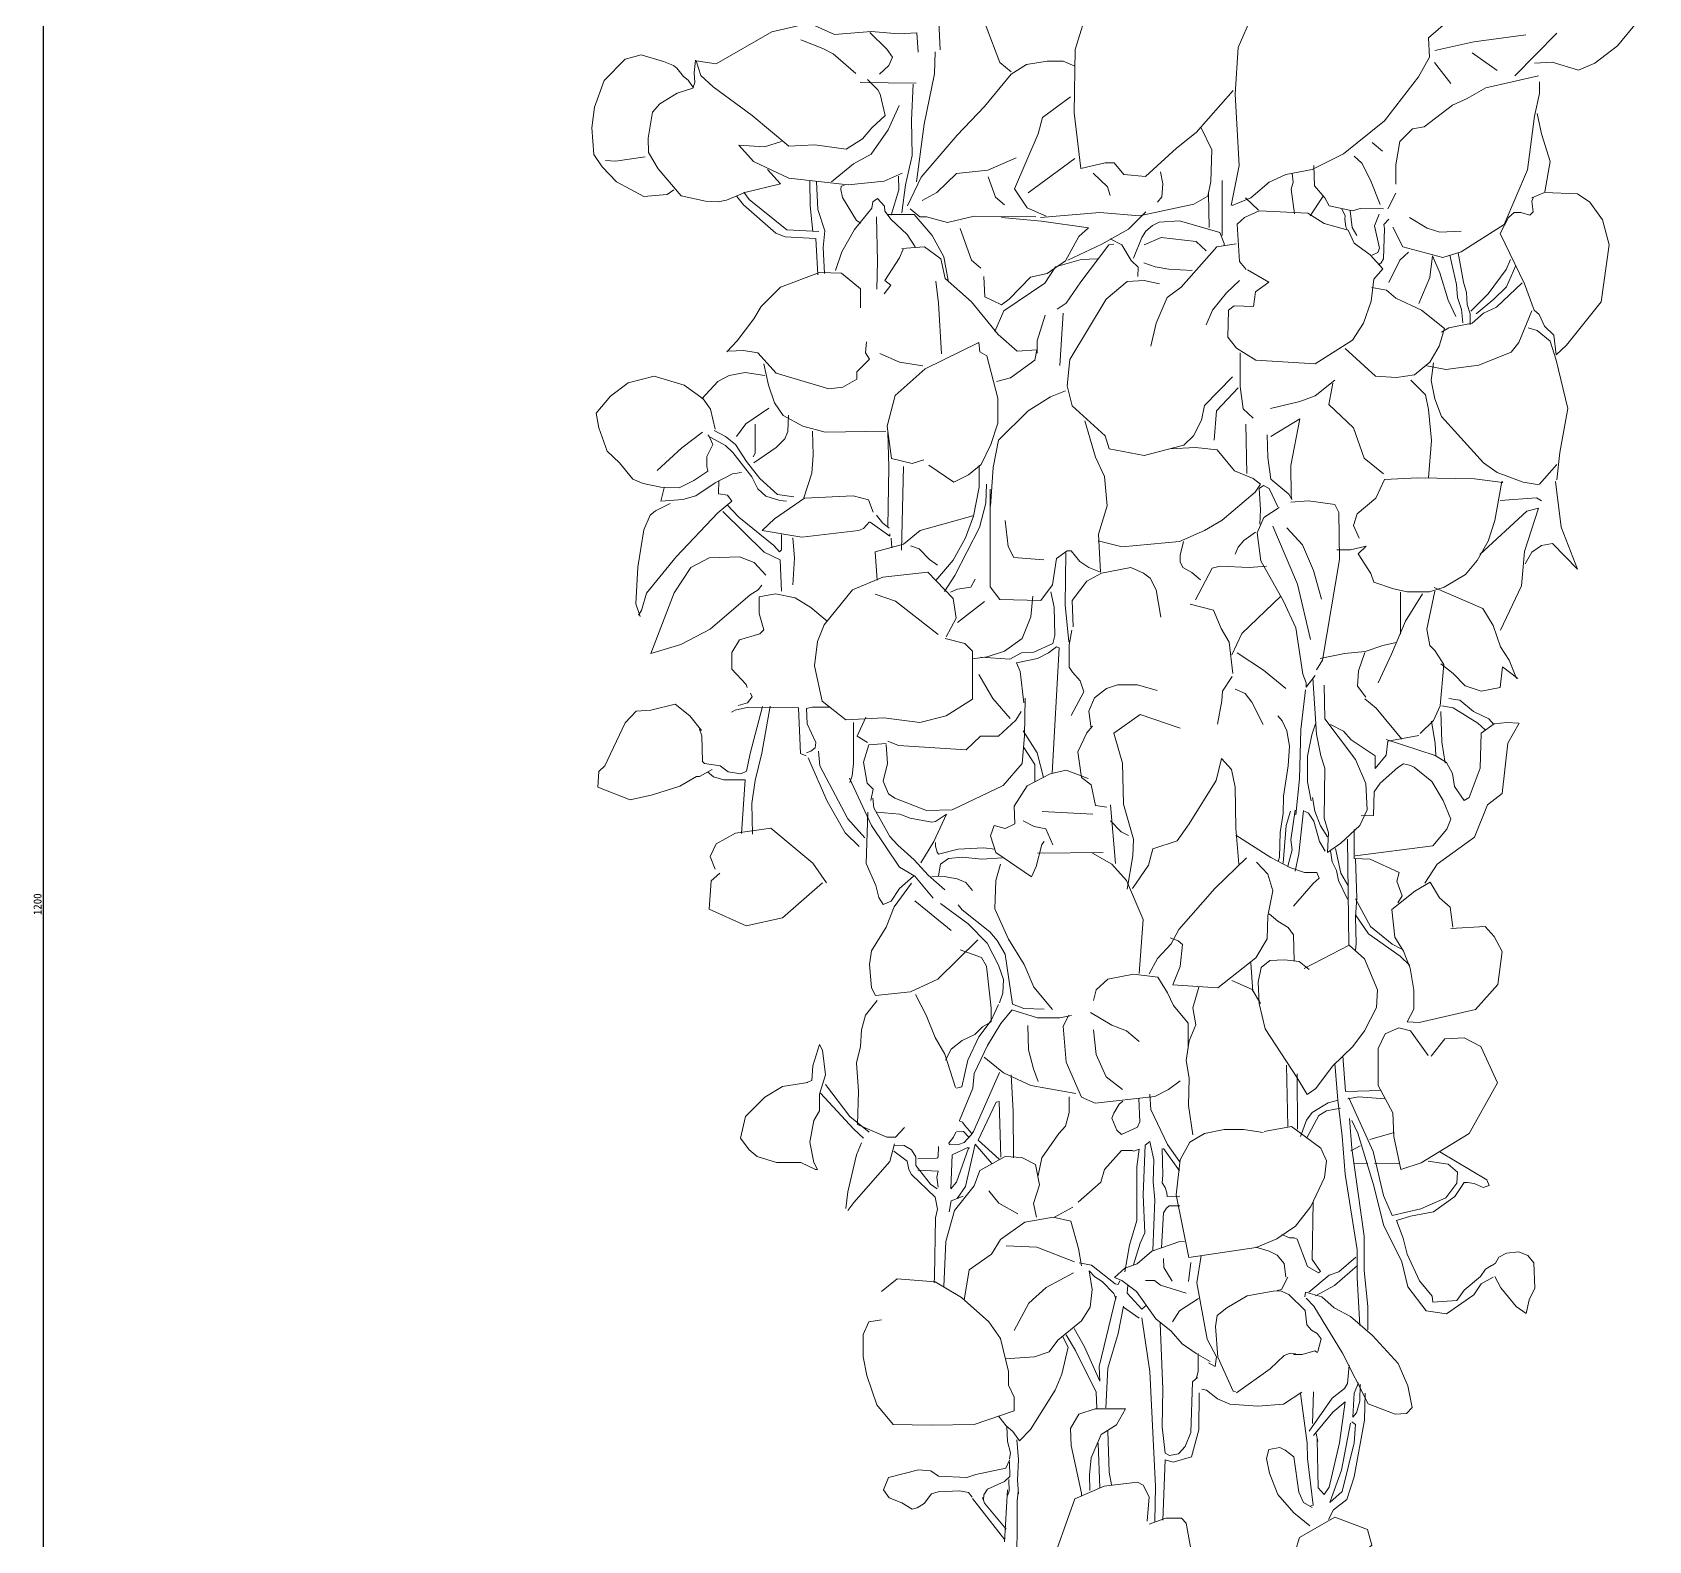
# Model space of a CAD drawing. Header units: millimetres. Extents: x -63086 to 83971, y -129912 to 13382.
# Drawn here: x 49021 to 49526, y -40041 to -39570 of the extents above; entities that cross this region are included whole.
import ezdxf

# ---------------------------------------------------------------- set-up
doc = ezdxf.new("R2010")
doc.units = ezdxf.units.MM
doc.layers.get('0').update_dxf_attribs({"lineweight": 0})
doc.layers.add('観葉植物', color=92, linetype='Continuous', lineweight=9)
doc.styles.get("Standard").update_dxf_attribs({"font": 'MS Mincho.ttf'})
doc.dimstyles.new('ISO-25', dxfattribs={"dimtxt": 2.5, "dimasz": 2.5, "dimexe": 1.25, "dimexo": 0.625, "dimtad": 1, "dimtxsty": 'Standard', "dimcen": 2.5, "dimadec": 0, "dimazin": 0, "dimtfac": 1, "dimtmove": 0, "dimatfit": 3, "dimfxl": 1, "dimarcsym": 0})

# ---------------------------------------------------------------- blocks, each defined once
blk = doc.blocks.new('*D1046')
at = {"layer": 'Defpoints', "color": 0, "ltscale": 10, "transparency": 16777216}
for p in [(49024.49, -39242.64), (49204.4, -39242.64), (49206.96, -40442.64)]:
    blk.add_point(p, dxfattribs=at)
at = {"layer": '観葉植物', "color": 0, "lineweight": -2, "ltscale": 10, "transparency": 16777216}
for p, q in [((49203.78, -39242.64), (49023.24, -39242.64)), ((49024.49, -40440.14), (49024.49, -39245.14)), ((49206.34, -40442.64), (49023.24, -40442.64))]:
    blk.add_line(p, q, dxfattribs=at)
at = {"layer": '観葉植物', "color": 0, "ltscale": 10, "transparency": 16777216}
for points in [[(49024.08, -39245.14), (49024.91, -39245.14), (49024.49, -39242.64)], [(49024.08, -40440.14), (49024.91, -40440.14), (49024.49, -40442.64)]]:
    blk.add_solid(points, dxfattribs=at)
at = {"layer": '観葉植物', "color": 0, "ltscale": 10, "transparency": 16777216, "insert": (49022.62, -39842.64), "char_height": 2.5, "attachment_point": 5, "rotation": 90}
blk.add_mtext('1200', dxfattribs=at)
blk = doc.blocks.new('ポトス3（CAD素材.com）')
at = {"color": 0, "linetype": 'ByBlock', "lineweight": -2}
for points in [[(72.59, 887.81), (75.33, 885.98), (87.53, 885.67), (90.27, 884.15), (95.45, 884.15), (97.89, 884.76), (98.5, 882.01), (98.2, 868.6), (97.59, 861.28), (95.15, 855.49), (88.75, 847.86), (81.73, 842.38), (76.55, 840.24), (68.32, 842.68), (62.83, 842.38)], [(-31.62, 797.92), (-25.82, 800.36), (-20.03, 805.24), (-14.85, 807.67), (-6.61, 809.2), (3.14, 814.08), (15.95, 824.44), (26.62, 838.17), (29.98, 844.26), (29.67, 850.36), (35.77, 855.55), (39.12, 869.57), (33.94, 877.2), (29.67, 879.02), (22.96, 878.41), (17.47, 874.15), (10.46, 872.62), (6.5, 865), (5.28, 867.74), (2.53, 876.89), (-12.71, 875.98)], [(-49, 876.28), (-59.97, 873.54), (-62.41, 871.1), (-70.04, 868.66), (-76.44, 860.42), (-80.71, 846.7), (-81.01, 826.88), (-78.88, 809.5), (-71.26, 811.33), (-68.51, 811.33), (-65.46, 807.67), (-58.75, 807.06), (-49, 815.91), (-42.9, 820.79), (-31.31, 833.9)], [(-127.62, 860.87), (-129.91, 865.25), (-134.29, 867.35), (-146.68, 868.49), (-157.92, 867.73), (-170.69, 863.34), (-177.93, 863.34), (-181.55, 862.2), (-186.32, 858.77), (-188.6, 855.15), (-178.31, 855.15), (-168.59, 855.72), (-164.21, 855.15), (-155.82, 851.34), (-144.39, 852.29), (-135.81, 851.53), (-130.1, 851.91), (-129.72, 845.81)], [(-121.9, 866.77), (-121.33, 859.53), (-123.24, 855.34), (-122.86, 846.57)], [(-109.21, 860.72), (-108.45, 853.86), (-104.25, 842.61), (-100.63, 839.75)], [(-23.99, 862.25), (-25.52, 857.07), (-29.79, 847.31), (-30.7, 832.68), (-29.48, 810.42), (-31.92, 797.92)], [(-165.96, 854.43), (-175.49, 852.15), (-192.83, 842.24), (-199.12, 843.19), (-197.6, 838.61), (-193.78, 834.99), (-181.59, 826.04), (-170.15, 816.51), (-161.96, 816.89), (-152.24, 815.56), (-147.09, 818.8), (-144.24, 822.23), (-140.04, 826.04), (-141.57, 832.71), (-142.33, 834.04), (-145.57, 837.28)], [(-149.19, 839.19), (-156.24, 845.28), (-159.48, 847), (-166.34, 849.67)], [(-141.76, 839), (-138.9, 841.66), (-137.76, 844.33), (-139.47, 846.81), (-144.81, 851.95)], [(31.73, 846.34), (43.92, 849.08), (60.08, 851.22)], [(56.73, 838.41), (69.84, 851.83)], [(-199.88, 834.73), (-201.55, 837.11), (-203.09, 838.3), (-205.12, 840.81), (-206.19, 841.64), (-209.29, 842.95), (-216.32, 844.97), (-221.32, 843.66), (-227.87, 836.99), (-230.85, 828.66), (-231.68, 822.23), (-231.08, 813.89), (-228.46, 810.08), (-223.94, 805.31), (-215.48, 800.79), (-208.1, 801.38), (-206.07, 802.81)], [(-124.39, 845.99), (-124.58, 839.13), (-127.82, 823.31), (-130.3, 805.4)], [(43.36, 845.62), (51.17, 840.1)], [(-199.28, 843.31), (-199.76, 839.38), (-199.52, 836.4), (-200.12, 834.61), (-205, 833.06), (-210.48, 829.73), (-212.74, 827.11), (-214.05, 819.01), (-213.93, 814.48), (-210.96, 809.36), (-203.81, 801.02), (-196.19, 799.36), (-192.26, 799.12), (-189.64, 799.6), (-183.92, 801.98), (-172.72, 804.72), (-176.77, 809.24)], [(-80.81, 841.47), (-84.43, 842.99), (-89.39, 842.99), (-95.87, 842.04), (-100.63, 838.99), (-109.02, 828.89), (-117.59, 819.93), (-128.84, 806.78), (-133.03, 797.83)], [(19.53, 804.57), (19.53, 810.66), (20.75, 817.98), (24.71, 821.95), (28.37, 822.56), (37.22, 829.26), (41.79, 831.4), (47.58, 834.75), (64.05, 838.41)], [(31.54, 842.57), (36.69, 836.09)], [(-130.32, 836.14), (-147.86, 836.33)], [(-131.25, 835.89), (-131.82, 824.65), (-131.63, 813.59), (-133.73, 804.45), (-134.87, 795.68)], [(64.35, 836.58), (64.35, 832.92), (62.83, 825.91), (60.69, 809.14), (53.38, 792.06), (39.96, 783.53), (34.17, 781.7), (21.66, 785.05), (18.62, 791.15)], [(-135.64, 829.22), (-139.07, 821.6), (-144.4, 813.97), (-149.93, 810.92), (-156.79, 805.4)], [(-82.11, 831.94), (-90.88, 825.47), (-92.21, 820.32), (-99.64, 803.17), (-95.64, 797.26), (-89.73, 794.59)], [(63.71, 826.7), (65.06, 820.34), (67.76, 811.66), (66.03, 802.22)], [(-41.37, 822.41), (-37.94, 815.36), (-38.32, 805.45), (-39.27, 800.88), (-43.65, 798.4), (-60.61, 794.78), (-73, 795.73), (-91.49, 794.21)], [(-214.98, 813.11), (-224.25, 811.79), (-227.39, 812.03)], [(-134.68, 808.07), (-140.4, 805.59), (-151.64, 804.45), (-170.13, 806.54), (-181.18, 811.69), (-185.76, 816.83), (-177.75, 816.26), (-172.42, 817.98)], [(14.61, 798.25), (11.63, 805.87), (8.89, 811.23), (6.51, 813.38)], [(15.33, 814.93), (12.11, 817.67)], [(-99.14, 812.83), (-107.95, 809.02), (-117.72, 807.95), (-123.91, 801.99), (-128.44, 799.49)], [(-80.8, 812.59), (-95.33, 801.87)], [(-75.08, 808.07), (-70.55, 803.78), (-69.72, 801.04)], [(-54, 808.42), (-53.28, 804.73), (-53.64, 800.68), (-54.95, 799.01)], [(-6.07, 810.41), (-5.88, 804.12), (-2.64, 800.31), (-1.31, 797.83), (5.93, 796.31), (8.41, 797.07), (15.65, 796.88)], [(-163.61, 805.67), (-163.49, 797.81), (-162.66, 789.83)], [(-158.97, 776.73), (-159.44, 784.83), (-158.85, 790.07), (-161.11, 796.74), (-161.47, 805.43)], [(-147.69, 792.44), (-149, 793.27), (-153.41, 800.42), (-153.88, 802.92), (-153.76, 803.99), (-152.81, 804.23)], [(-138.16, 794.94), (-135.78, 802.8), (-135.9, 807.09)], [(-107.83, 806.87), (-105.57, 800.56), (-102.71, 798.18)], [(-34.7, 805.75), (-34.7, 788.6)], [(-12.9, 807.9), (-12.55, 805.28), (-13.14, 803.02), (-12.19, 795.39)], [(-161.94, 787.69), (-171.23, 788.16), (-174.21, 789.35), (-184.34, 798.17), (-186.36, 800.79)], [(-160.75, 789.83), (-170.76, 790.31), (-182.55, 799.84), (-184.22, 802.1)], [(-155.57, 777.61), (-153.55, 783.45), (-149.61, 790.48), (-144.25, 797.15), (-143.9, 799.05), (-142.47, 800.13), (-140.21, 797.74), (-140.09, 796.2), (-138.18, 793.58), (-133.18, 788.93), (-130.68, 785)], [(-38.97, 801.72), (-38.78, 791.12)], [(-27.43, 800.39), (-23.38, 796.46)], [(-7.23, 794.7), (-3.19, 800.87)], [(19.47, 801.83), (16.99, 796.88)], [(61.98, 800.31), (65.99, 802.03), (76.28, 801.65), (80.09, 798.98), (84.09, 793.45), (86.19, 785.64), (83.71, 767.91), (72.85, 754.38), (69.61, 751.34), (68.85, 757.43), (65.99, 760.29), (64.27, 763.91), (62.75, 765.25), (59.7, 773.44), (52.07, 789.26), (54.74, 794.21), (56.46, 795.74), (58.55, 795.74), (61.41, 794.98), (62.37, 795.93), (61.98, 799.36), (62.37, 800.31)], [(-142.79, 794.43), (-142.43, 780.45), (-142.67, 771.78)], [(-139.22, 795.17), (-130.93, 795.17), (-125.34, 788.61), (-121.68, 781.87), (-120.33, 774.54)], [(-92.97, 794.4), (-112.22, 794.59), (-120.61, 792.69), (-127.08, 794.4), (-129.18, 794.4), (-132.23, 796.88)], [(-109.26, 775.73), (-108.88, 769.44), (-103.74, 766.96), (-101.26, 768.68), (-94.59, 775.54), (-89.44, 776.68), (-83.73, 780.68), (-79.53, 788.31), (-76.48, 790.97), (-91.16, 793.07), (-103.74, 794.21)], [(-82.93, 780.9), (-72.32, 785.91), (-64.03, 790.54), (-58.64, 795.94)], [(-62.49, 781.51), (-59.87, 787.94), (-58.56, 789.97), (-56.54, 791.76), (-54.4, 792.71), (-48.08, 793.18), (-35.46, 789.49), (-34.15, 786.04), (-34.15, 785.56)], [(-27.22, 778.01), (-29.32, 780.49), (-30.08, 792.12), (-27.8, 794.21), (-23.22, 796.31), (-7.98, 795.55), (-2.83, 792.31), (4.6, 790.21), (6.51, 786.21), (11.46, 782.59), (15.46, 778.2), (12.6, 774.96), (11.84, 768.1), (9.36, 761.24), (5.93, 755.91), (-5.69, 748.47), (-24.18, 749.62), (-30.27, 753.43), (-32.94, 756.86), (-32.75, 765.24), (-31.04, 766.58), (-24.94, 766.39), (-24.37, 770.96), (-20.17, 774.01), (-26.84, 777.82)], [(2.61, 796.91), (3.72, 794.76), (3.57, 793.64), (3.87, 791.26), (4.39, 790.21)], [(7.37, 788.58), (5.88, 791.11), (5.29, 796.24)], [(14.29, 795.28), (12.88, 791.63), (14.37, 784.63), (13.85, 783.29), (12.13, 782.47)], [(17.27, 793.71), (15.78, 792), (16.01, 790.74), (15.63, 781.28), (14.89, 780.09), (14.14, 779.42)], [(23.8, 794.2), (29.29, 790.84), (33.25, 789.63), (39.96, 789.93)], [(-110.19, 778.39), (-113.08, 780.92), (-116.58, 790.8)], [(-39.76, 783.76), (-42.92, 786.7), (-53.84, 787.91), (-59.11, 785.72)], [(-161.71, 787.69), (-161.11, 776.25)], [(-134.42, 784.3), (-135.56, 781.64), (-140.14, 774.58), (-138.23, 773.06), (-140.33, 770.39)], [(-105.26, 742.95), (-100.88, 744.09), (-93.26, 749.62), (-92.68, 752.86), (-98.78, 752.48), (-104.69, 757.62), (-113.07, 767.91), (-121.27, 775.16), (-122.6, 781.25), (-127.75, 785.07), (-134.8, 784.49)], [(-68.57, 785.92), (-70.12, 785.68), (-78.93, 774.13), (-83.46, 767.46), (-86.32, 765.55)], [(-69.76, 787.59), (-66.07, 785.68), (-63.21, 780.8), (-60.95, 778.65), (-61.07, 775.8)], [(-57.05, 754), (-55.33, 761.24), (-51.9, 769.25), (-47.52, 772.49), (-36.46, 785.07), (-30.37, 786.02)], [(17.29, 773.9), (20.74, 780.93), (23.48, 783.43)], [(38.97, 783.19), (40.63, 774.02), (41.59, 770.8), (41.83, 766.99), (42.78, 764.13), (42.78, 760.68)], [(-73.81, 781.27), (-78.81, 781.04), (-86.79, 778.77), (-90.13, 773.65), (-102.99, 765.08), (-105.73, 758.64)], [(-44.13, 777.66), (-51.43, 778.12), (-55.72, 778.79), (-59.26, 780.07)], [(38.25, 763.3), (35.87, 768.42), (33.25, 776.88), (30.99, 782.24), (30.15, 775.45), (26.7, 767.35)], [(36.35, 782.48), (38.49, 773.3), (38.73, 769.25), (40.04, 765.44), (40.4, 761.27)], [(42.9, 764.97), (48.38, 770.33), (53.97, 777.95), (55.29, 781.05)], [(44.57, 764.13), (50.16, 768.66), (54.09, 772.59), (56.95, 779.26)], [(-147.76, 766.01), (-147.76, 771.92), (-153.67, 776.87), (-160.53, 777.06), (-172.72, 772.49), (-178.82, 766.39), (-181.11, 762.58), (-186.25, 755.72), (-189.49, 752.29)], [(-122.45, 751.6), (-123.41, 767.41), (-124.18, 774.35)], [(-54.38, 773.44), (-59.14, 774.58), (-64.48, 774.2), (-70.96, 768.68), (-82.39, 749.81), (-83.15, 741.62), (-81.63, 735.33), (-71.34, 725.99), (-70.01, 721.99), (-59.14, 719.89), (-46.76, 723.13), (-43.71, 725.99), (-41.23, 730.94), (-40.28, 735.52), (-31.51, 744.47)], [(-39.74, 760.66), (-37.82, 765.29), (-33.38, 770.68), (-29.33, 774.54)], [(58.94, 773.82), (50.93, 766.2), (46.93, 764.29), (43.31, 761.24), (36.07, 759.72), (33.78, 758.39)], [(12.05, 772.3), (16.63, 771.54), (19.49, 769.06), (27.49, 765.25), (34.73, 759.53), (33.02, 754), (30.16, 749.05), (25.39, 745.05), (19.68, 744.28), (13.2, 744.67), (3.67, 753.24)], [(-90.06, 763.74), (-92.57, 755.65), (-92.57, 751.79)], [(-84.47, 764.32), (-85.43, 747.93)], [(29.21, 747.9), (35.11, 746.76), (45.4, 748.1), (55.51, 752.1), (57.98, 755.15), (61.98, 765.06)], [(60.84, 759.72), (63.7, 758.96), (67.7, 755.53), (69.61, 749.62), (73.23, 734.56), (70.75, 720.84), (69.8, 712.27)], [(-188.92, 752.48), (-184.35, 752.67), (-179.77, 751.91), (-174.06, 745.62), (-157.67, 740.66), (-153.29, 741.23), (-148.9, 743.71), (-148.9, 746), (-144.9, 750), (-146.23, 751.91), (-145.85, 755.34)], [(-126.41, 716.84), (-118.6, 711.51), (-114.03, 713.79), (-110.03, 717.03), (-106.98, 723.32), (-104.88, 729.99), (-104.88, 737.8), (-108.31, 750.95), (-110.41, 752.29), (-110.79, 755.15), (-127.56, 746.95), (-136.9, 738.57), (-139.37, 729.04), (-138.04, 718.94), (-131.56, 717.41), (-127.94, 718.56)], [(-139.85, 727.46), (-158.75, 727.15), (-165.77, 728.98), (-171.87, 732.34), (-174.61, 736.3), (-176.44, 741.79), (-177.96, 748.5)], [(-128.32, 747.9), (-135.56, 749.05), (-141.66, 751.72)], [(-29.14, 751.98), (-29.14, 741.38), (-28.18, 734.44), (-25.09, 731.55)], [(64.27, 710.74), (59.32, 711.51), (51.12, 714.55), (46.93, 717.6), (33.78, 732.09), (31.68, 737.61), (30.54, 743.33), (31.3, 748.86)], [(-193.11, 728.09), (-194.64, 734.37), (-196.93, 737.61), (-202.83, 741.81), (-212.17, 744.67), (-220.37, 742.57), (-225.89, 738.38), (-230.28, 733.04), (-229.51, 728.47), (-226.85, 721.22), (-223.03, 717.6), (-218.84, 712.46), (-215.6, 711.12), (-210.08, 709.98), (-204.36, 709.79), (-199.78, 712.08), (-195.4, 714.94), (-195.78, 716.46), (-195.78, 719.51), (-193.88, 723.32), (-195.21, 726.37)], [(-177.68, 744.86), (-183.78, 745.81), (-188.73, 744.86), (-192.35, 742.95), (-197.31, 737.61)], [(0.45, 743.43), (-5.65, 738.55), (-10.53, 736.72), (-19.68, 734.58)], [(-0.16, 742.51), (-1.38, 735.8), (6.24, 728.49), (9.6, 719.03), (15.69, 714.15)], [(24.23, 743.43), (28.81, 738.85), (29.72, 734.28), (30.63, 724.52), (29.72, 712.93)], [(-83.7, 740.06), (-88.34, 738.16), (-95.37, 733.87), (-104.66, 724.7), (-106.33, 716.12), (-107.16, 704.09)], [(-29.72, 740.99), (-36.47, 733.86), (-37.24, 724.61)], [(-176.43, 734.63), (-183.56, 729.81), (-186.46, 725.76)], [(-170.25, 732.47), (-170.44, 727.32), (-171.39, 725.04), (-174.06, 722.37), (-181.11, 717.6)], [(-168.53, 706.93), (-173.68, 707.69), (-179.2, 712.65), (-183.4, 717.99), (-186.83, 723.32), (-189.88, 725.8), (-193.5, 727.7)], [(-180.67, 729.62), (-180.67, 720.56), (-181.25, 719.4)], [(-162.74, 727.5), (-162.55, 719.98), (-162.93, 714.39), (-165.44, 706.68)], [(-77.65, 730.66), (-74.29, 719.37), (-71.55, 713.28), (-70.63, 704.13), (-73.38, 695.29), (-72.77, 683.39), (-76.43, 684.92), (-79.17, 686.75), (-81.92, 690.1), (-83.13, 690.1), (-86.49, 687.66), (-87.71, 679.43), (-91.37, 674.55), (-104.17, 674.86), (-107.22, 678.82), (-107.22, 709.31)], [(-27.4, 729.62), (-27.02, 714.2)], [(-19.5, 725.76), (-10.44, 731.36), (-13.33, 716.7), (-13.14, 707.26), (-12.95, 706.1), (-13.91, 707.83), (-19.5, 712.46), (-20.46, 719.21), (-20.66, 726.34)], [(-197.06, 727.11), (-203.61, 722.29), (-211.32, 715.16)], [(-170.82, 705.6), (-172.91, 705.79), (-177.3, 707.12), (-179.77, 709.41), (-181.68, 713.22), (-187.59, 720.84), (-189.88, 722.94), (-195.4, 725.99)], [(-139.24, 727.15), (-138.93, 716.18), (-139.24, 697.58)], [(-73.44, 693.21), (-66, 691.31), (-48.09, 693.02), (-40.28, 696.45), (-34.75, 699.69), (-24.46, 708.46), (-22.74, 710.93), (-25.03, 712.65), (-30.94, 715.13), (-36.27, 721.61), (-43.13, 722.37), (-51.14, 721.99)], [(64.36, 710.92), (69.76, 717.09)], [(-191.97, 712.08), (-192.16, 707.88), (-189.3, 707.5), (-187.97, 705.6), (-192.35, 701.98), (-205.31, 688.26), (-214.65, 676.82), (-216.17, 671.49), (-217.13, 669.96)], [(-184.92, 714.55), (-187.78, 714.17), (-193.11, 711.32), (-199.21, 707.31), (-203.22, 706.17), (-210.08, 705.6), (-209.12, 709.79)], [(-134.36, 716.48), (-134.97, 690.26)], [(-110.69, 716.9), (-110.69, 709.96), (-112.42, 700.89), (-114.93, 694.15), (-118.79, 687.21), (-124.18, 680.84)], [(8.07, 694.03), (6.24, 697.99), (7.46, 701.65), (13.25, 706.53), (16, 712.32), (26.37, 712.93), (44.05, 712.63), (52.89, 711.41), (52.59, 711.71), (50.45, 699.52), (48.32, 693.12), (44.97, 687.02), (41.31, 682.75), (34.6, 678.78), (30.03, 677.26), (23.01, 677.26), (18.74, 678.17), (12.64, 680.31), (11.73, 683.05), (7.77, 689.15), (10.21, 691.59), (5.33, 690.37), (1.06, 690.37)], [(-143.76, 702.17), (-145.28, 705.98), (-150.05, 707.31), (-165.29, 706.55), (-174.63, 700.07), (-178.44, 696.45), (-166.05, 694.35), (-148.33, 696.45), (-146.81, 697.02), (-144.9, 699.12)], [(-121.54, 677.37), (-118.26, 682.38), (-110.55, 697.42), (-108.62, 704.94), (-108.43, 710.91)], [(-17.38, 703.79), (-20.08, 709.57), (-21.81, 710.53), (-23.16, 709.57), (-22.78, 703.02), (-22.97, 698.39)], [(69.4, 711.77), (71.12, 697.48), (76.26, 684.33), (68.45, 692.33), (65.02, 691.76), (61.97, 689.66), (59.87, 686.04)], [(-216.56, 669.58), (-217.89, 673.58), (-217.32, 685.02), (-215.41, 696.64), (-213.51, 701.21), (-211.79, 702.55), (-207.22, 704.84)], [(-172.47, 677.48), (-172.86, 687.32), (-177.87, 689.63), (-190.79, 702.35)], [(-189.44, 704.47), (-185.78, 700.62), (-174.79, 691.75), (-173.05, 689.82), (-172.47, 690.4), (-172.47, 695.22)], [(-16.93, 703.58), (-21.69, 700.53), (-23.79, 695.76), (-22.65, 687), (-15.59, 674.42), (-11.78, 666.03), (-9.5, 651.55), (-8.54, 648.88), (-8.54, 647.55), (-5.68, 651.17)], [(-13.31, 705.29), (-7.78, 705.67), (0.41, 704.53), (1.75, 702.05), (1.94, 687.38), (-3.4, 655.93), (-5.3, 652.88)], [(52.25, 665.27), (58.73, 679.18), (59.68, 689.85), (64.06, 703.38), (60.44, 702.43), (45.77, 688.9)], [(52.06, 705.86), (63.49, 706.62), (65.02, 705.67)], [(-138.54, 695.41), (-138.54, 694.64), (-144.71, 699.08)], [(-112.68, 701.04), (-129.14, 696.47), (-134.32, 692.2), (-143.17, 689.76), (-142.56, 680.92)], [(-138.74, 697.15), (-140.86, 698.88), (-142.78, 701.2)], [(-90.42, 687.24), (-99.86, 688.01), (-101.6, 691.48), (-102.56, 699.58)], [(-18.88, 697.84), (-11.17, 679.64), (-7.16, 662.37)], [(-14.56, 697.23), (-9.63, 691.98), (-6.23, 683.96), (-3.76, 675.02)], [(-168.91, 694.15), (-168.33, 687.78), (-168.91, 679.49)], [(-138.16, 694.06), (-137.97, 690.98)], [(-46.88, 692.99), (-47.84, 688.75), (-47.84, 686.63), (-47.07, 684.89), (-44.18, 683.35), (-41.48, 681.04)], [(-30.65, 689.09), (-29.7, 691.19), (-27.98, 693.28), (-24.36, 695.95)], [(-177.32, 682.44), (-180.98, 686.41), (-185.55, 688.24), (-195, 687.93), (-200.8, 684.88), (-205.98, 676.95), (-213.3, 658.05), (-203.84, 660.79), (-194.7, 665.67), (-182.2, 676.34), (-179.76, 677.87), (-178.54, 679.39)], [(-123.66, 685.66), (-126.17, 687.39), (-129.44, 690.67), (-132.14, 691.63)], [(-83.6, 689.44), (-83.79, 673.24), (-82.63, 661.67)], [(-120.94, 663.27), (-117.9, 669.06), (-118.81, 675.16), (-126.74, 683.39), (-140.76, 681.87), (-150.22, 677.91), (-159.06, 666.93), (-161.19, 661.75), (-162.11, 654.12), (-159.67, 643.15), (-152.35, 637.35), (-140.46, 637.96), (-129.18, 636.44), (-120.94, 638.57), (-112.71, 643.76), (-112.71, 658.7), (-115.15, 661.14), (-121.25, 662.66)], [(-81.31, 666.32), (-81.61, 674.55), (-77.04, 680.65), (-72.46, 683.09), (-63.32, 684.92), (-59.35, 683.09), (-57.22, 681.56), (-55.39, 677.91), (-53.86, 669.37)], [(-43.04, 674.8), (-37.89, 684.71), (-35.41, 685.28), (-26.27, 684.9), (-20.93, 685.28)], [(-111.9, 681.22), (-113.25, 678.72), (-117.49, 678.14), (-119.61, 677.18)], [(-88.23, 677.29), (-87.26, 672.47), (-87.07, 663.6), (-87.65, 661.1), (-93.62, 658.4), (-97.48, 658.2), (-101.14, 656.28), (-110.2, 656.86)], [(27.86, 676.7), (22.52, 668.13), (18.14, 657.84), (13.94, 648.88)], [(21.01, 677.14), (21.01, 664.03)], [(31.67, 677.47), (29.19, 665.65), (30.14, 660.51), (31.67, 658.98), (34.53, 654.6), (33.38, 641.64), (31.29, 637.07), (27.09, 633.06)], [(31.48, 678.61), (46.72, 672.13), (49.96, 666.8), (52.25, 660.13), (54.92, 655.93), (57.2, 650.22)], [(-158.11, 668.11), (-163.29, 672.38), (-168.17, 675.43), (-174.27, 676.65), (-179.45, 675.73), (-179.45, 670.55), (-177.93, 665.37), (-179.15, 664.15), (-185.55, 662.32), (-187.99, 658.35), (-187.99, 653.17), (-183.42, 648.29), (-183.11, 647.38)], [(-123.51, 663.99), (-136.81, 674.4), (-143.17, 676.52)], [(-109.01, 674.28), (-117.49, 667.73)], [(-93.89, 675.88), (-94.5, 669.47), (-97.24, 662.76), (-102.73, 658.8), (-108.22, 656.97), (-112.79, 656.36)], [(-44.79, 673.44), (-37.48, 671.61), (-35.04, 665.81), (-32.6, 661.54), (-31.38, 651.79)], [(-16.44, 675.88), (-28.63, 664.29), (-31.68, 657.58)], [(-81.92, 638.66), (-77.92, 646.1), (-79.07, 649.53), (-81.54, 652.19), (-82.5, 653.72), (-82.5, 660.77), (-81.73, 665.34)], [(-87.84, 620.61), (-85.72, 659.75), (-86.49, 660.13), (-89, 658.2), (-92.47, 656.47), (-99.02, 655.12), (-97.87, 652.42), (-96.71, 642.59)], [(-30.08, 658.24), (-21.79, 652.85), (-14.85, 647.06)], [(-4.16, 656.5), (3.46, 658.03), (9.94, 658.6), (15.47, 660.51), (19.66, 661.46)], [(9.78, 658.3), (7.87, 652.58), (7.49, 647.82), (10.16, 644.39)], [(-100.95, 637.77), (-106.35, 643.94), (-110.78, 651.46)], [(33.57, 654.79), (37.38, 651.74), (41.2, 647.93), (46.15, 646.21), (52.06, 647.36), (52.82, 653.84), (57.59, 650.22)], [(-75.64, 634.66), (-76.4, 640), (-74.68, 644.19), (-70.87, 647.05), (-67.44, 648.19), (-61.15, 648.19), (-55.05, 646.48)], [(-31.61, 650.86), (-34.66, 646.29), (-34.85, 643.24), (-36.19, 636)], [(-30.66, 646.87), (-27.57, 645.52), (-25.45, 642.82), (-21.98, 635.88)], [(-8.68, 646.7), (-10.2, 634.32), (-10.58, 618.88), (-11.73, 607.64)], [(-2.83, 648.12), (-2.64, 637.64), (6.89, 624.87), (10.13, 617.44), (10.51, 609.24), (8.23, 604.29), (2.32, 598.76), (-1.87, 595.9), (-1.49, 602), (-2.83, 606.57), (-2.64, 622.2), (-3.97, 626.01), (-5.3, 632.87), (-6.45, 650.41)], [(-197.44, 633.96), (-201.1, 638.54), (-205.67, 642.19), (-213.3, 640.36), (-217.87, 640.06), (-221.22, 636.4), (-227.63, 622.98), (-229.46, 621.16), (-229.76, 616.28), (-219.7, 612.31), (-212.69, 613.84), (-204.15, 616.58), (-198.97, 619.63), (-198.05, 619.63), (-194.09, 621.77)], [(-178.41, 641.42), (-182.22, 626.75), (-183.36, 621.22), (-185.08, 620.46), (-189.08, 621.03), (-191.56, 622.93), (-196.51, 623.7), (-197.09, 624.27), (-197.28, 632.27), (-198.04, 634.37)], [(-185.97, 641.82), (-183.08, 642.59), (-181.54, 644.52), (-182.11, 645.67)], [(-175.93, 641.61), (-178.6, 626.94), (-180.7, 618.36), (-181.65, 611.12), (-181.46, 601.59)], [(-96.27, 644.09), (-96.46, 632.27), (-97.23, 623.7), (-103.13, 616.84), (-119.14, 609.21), (-127.15, 609.02), (-137.06, 612.83), (-138.96, 614.17), (-140.68, 618.17), (-139.34, 623.7), (-139.72, 629.6)], [(9.78, 643.82), (13.4, 640.96), (21.4, 631.24)], [(33.93, 641.66), (37.4, 641.09), (45.11, 636.27), (47.42, 634.14)], [(36.05, 643.98), (39.52, 643.4), (43.76, 639.93), (48.58, 637.61), (50.12, 635.88)], [(-164.76, 626.01), (-166.5, 626.78), (-167.08, 641.05), (-182.69, 641.24), (-186.93, 640.28), (-188.09, 639.7)], [(-157.24, 641.24), (-162.83, 641.24), (-164.57, 640.85), (-164.38, 636.03), (-161.68, 630.25), (-161.87, 628.52), (-163.22, 627.55), (-164.57, 626.97)], [(-149.92, 636.42), (-149.92, 623.7), (-150.3, 619.84), (-151.07, 617.72)], [(-146.1, 638.15), (-148.8, 632.18), (-145.52, 630.25)], [(-97.52, 639.89), (-99.25, 637.19), (-104.65, 632.18), (-110.24, 632.18), (-114.68, 627.94), (-135.88, 629.29), (-139.16, 630.64)], [(-47.82, 634.72), (-60.35, 638.96), (-68.64, 633.18), (-65.94, 623.73), (-65.55, 611.01), (-62.47, 600.02), (-62.66, 594.82), (-64.4, 584.41)], [(-17.33, 638.52), (-16.02, 636.97), (-14.59, 633.87), (-13.76, 629.11), (-14.11, 622.92), (-15.54, 613.51), (-15.66, 608.03), (-16.62, 602.07), (-16.85, 594.45), (-17.21, 593.02)], [(57.8, 636.28), (54.23, 636.52), (50.18, 636.05), (46.13, 633.19), (45.89, 622.23), (42.44, 613.06), (40.89, 612.11), (37.79, 616.51), (37.19, 620.56), (35.29, 624.02), (31.84, 626.16), (16.47, 631.16)], [(30.65, 636.84), (31.8, 629.9), (32, 626.24)], [(33.54, 639.93), (33.93, 630.48), (34.89, 623.73)], [(-90.58, 619.26), (-92.51, 626.97), (-96.94, 633.91)], [(-75.31, 635.32), (-77.03, 633.23), (-79.88, 627.32), (-78.74, 619.31), (-75.69, 617.03), (-74.36, 610.55), (-70.74, 609.98)], [(-5.63, 636.03), (-6.77, 632.6), (-8.1, 625.93), (-8.1, 617.93), (-6.96, 612.02)], [(-0.89, 635.81), (3.11, 633.72), (5.59, 631.05), (13.02, 626.09), (13.02, 622.09), (16.45, 626.28), (17.02, 630.67), (26.74, 632.38)], [(58.04, 636.28), (54.47, 629.97), (52.68, 614.25), (48.15, 610.8), (44.1, 600.67), (32.43, 592.22), (28.62, 586.26)], [(-160.88, 627.51), (-160.5, 622.93), (-151.73, 606.35), (-146.39, 600.45)], [(-139.7, 629.86), (-145.1, 629.48), (-146.83, 624.08), (-145.68, 617.53), (-143.75, 615.6), (-144.52, 612.13)], [(-93.28, 618.1), (-93.28, 623.31), (-96.75, 628.71)], [(-164.12, 625.41), (-158.21, 611.88), (-152.49, 601.97), (-148.11, 597.78)], [(-76.64, 618.93), (-83.5, 621.6), (-88.46, 620.46), (-95.7, 616.65), (-99.7, 610.36), (-99.51, 604.83), (-102.56, 603.31), (-105.99, 604.26), (-107.14, 601.02), (-105.42, 595.87), (-94.37, 588.25), (-92.84, 591.49), (-91.13, 598.35), (-90.37, 599.3)], [(-62.73, 584.63), (-57.78, 591.87), (-56.44, 597.02), (-48.82, 599.49), (-45.01, 604.83), (-36.62, 618.36), (-34.91, 625.22), (-31.86, 621.79), (-30.72, 616.26), (-30.53, 603.5), (-29.57, 592.25)], [(8.68, 607.33), (12.49, 607.45), (12.73, 614.83), (14.63, 617.57), (20.11, 622.45), (21.9, 623.53), (23.8, 623.17), (25.23, 622.57), (30.71, 618.05), (34.29, 612.09), (36.67, 606.25), (35.48, 603.16), (31.07, 597.92), (6.77, 594.82)], [(-195.56, 621.03), (-193.66, 619.5), (-190.42, 618.55), (-183.75, 618.55), (-184.89, 601.78)], [(-125.05, 581.58), (-130.77, 588.44), (-135.53, 591.3), (-144.3, 604.26), (-151.16, 619.12)], [(-121.43, 584.25), (-126.57, 588.82), (-130.96, 593.59), (-136.1, 598.16), (-138.58, 600.83), (-143.53, 609.79), (-143.92, 612.83)], [(-6.49, 613.03), (-5.78, 608.74), (-3.99, 604.22), (-1.85, 600.76)], [(-131.15, 588.44), (-135.53, 584.63), (-138.2, 580.63), (-140.68, 579.67), (-142.01, 581.77), (-142.96, 585.58), (-146.01, 592.44), (-145.44, 608.45)], [(-142.63, 608.47), (-135.5, 607.89), (-132.22, 606.54), (-125.47, 605.38), (-124.32, 605.57), (-120.85, 607.89)], [(-120.86, 607.88), (-124.86, 599.3), (-128.86, 592.63)], [(-90.96, 608.66), (-75.15, 607.89)], [(-68.07, 592.44), (-69.59, 610.74)], [(-13.4, 608.74), (-14.71, 604.34), (-15.66, 592.54)], [(-11.97, 609.1), (-13.28, 599.81), (-12.92, 596.71), (-14.23, 591.59)], [(-9.35, 608.98), (-10.78, 595.4), (-11.97, 590.04)], [(-8.99, 608.74), (-7.8, 608.15), (-6.13, 605.65), (-4.35, 599.33), (-2.56, 596.24)], [(-193.17, 590.66), (-194.7, 594.63), (-192.87, 598.59), (-186.77, 601.95), (-175.79, 603.47), (-162.68, 592.49), (-158.41, 586.39)], [(-96.94, 605.77), (-93.47, 604.03), (-89.81, 603.26), (-87.69, 598.25)], [(-64.01, 601.18), (-66.32, 602.33), (-69.6, 605.8)], [(-30.43, 601.24), (-19.59, 594.33), (-13.64, 591.23), (-8.99, 589.57), (-5.18, 589.57), (-4.47, 587.9), (-6.37, 586.23), (-12.45, 579.08)], [(6.47, 603.05), (6.47, 594), (11.47, 593.76), (20.52, 589.59), (19.81, 586.86), (21.47, 582.33), (20.16, 580.19)], [(-105.62, 596.9), (-109.28, 597.28), (-117.18, 596.9), (-123.35, 595.36), (-123.74, 595.93), (-124.32, 597.86), (-124.32, 599.02)], [(-0.94, 596.43), (-0.34, 592.98), (0.97, 590.24), (1.57, 587.14), (4.42, 581.3)], [(0.61, 597.15), (2.28, 589.4), (4.54, 585.71)], [(4.42, 600), (4.78, 566.89)], [(-103.49, 594.2), (-109.86, 593.81), (-116.03, 594.39), (-120.27, 594.01), (-122.77, 592.27), (-123.35, 588.61)], [(-87.81, 546.84), (-93.6, 553.85), (-96.65, 560.87), (-101.53, 568.8), (-105.8, 578.25), (-105.49, 587.09), (-103.97, 592.27)], [(-71.88, 595.87), (-92.46, 595.68)], [(-60.67, 558.12), (-59.45, 574.89), (-64.63, 587.09), (-69.21, 592.27), (-75.3, 595.63)], [(-27.1, 594.16), (-37.01, 584.63), (-48.25, 571.86), (-50.73, 567.29), (-54.92, 562.71), (-57.59, 557.95)], [(-24.07, 592.87), (-20.45, 589.06), (-18.93, 583.92), (-20.45, 576.1), (-20.64, 568.86), (-24.27, 562.95), (-36.08, 553.62), (-50.18, 554.57), (-47.9, 560.29), (-47.13, 567.15), (-48.47, 568.29), (-50.95, 569.24)], [(6.93, 593.93), (7.28, 581.66), (6.93, 575.71), (7.16, 567.49), (6.93, 565.23)], [(-159.63, 586.39), (-172.13, 575.42), (-183.42, 572.98), (-195, 578.16), (-194.39, 587), (-191.65, 589.44)], [(-111.04, 568.55), (-123.54, 556.35), (-132.08, 552.39), (-143.06, 551.17), (-144.28, 553.61), (-144.89, 560.93), (-144.28, 565.2), (-139.7, 572.52), (-137.26, 578.92), (-131.77, 586.24)], [(-112.75, 583.98), (-114.87, 586.49), (-117.57, 587.64), (-121.62, 588.42), (-125.47, 588.22)], [(37.3, 572.52), (36.53, 578.81), (33.1, 581.67), (30.24, 586.62), (25.48, 583.76), (18.24, 578.05), (19.19, 569.47), (21.86, 565.09), (23.96, 559.75), (25.1, 552.89), (25.1, 546.98), (23, 542.98), (26.81, 542.79), (44.35, 546.79), (51.4, 554.61), (52.73, 564.9), (50.25, 569.66), (47.4, 572.71), (36.72, 572.14)], [(-119.44, 571.47), (-130.76, 580.75)], [(6.93, 581.42), (11.57, 572.73), (18.36, 567.25), (21.22, 565.82)], [(-122.77, 579.93), (-114.1, 573.57), (-108.12, 567.59), (-104.65, 560.65), (-103.11, 556.22), (-103.3, 551.98), (-104.27, 548.89)], [(-90.38, 546.97), (-96.75, 547.16), (-100.22, 548.51), (-102.53, 564.12), (-105.04, 568.37), (-107.35, 571.06), (-116.03, 578), (-117.18, 579.55)], [(-20.07, 576.67), (-17.4, 574.39), (-14.16, 572.48), (-12.45, 570.2), (-12.26, 562)], [(6.93, 576.42), (10.97, 570.47), (20.86, 563.44), (23.84, 560.58)], [(-9.14, 559.65), (4.89, 566.97), (9.77, 562.7), (13.73, 552.94), (13.43, 547.45), (9.77, 540.13), (6.11, 535.25), (-0.3, 529.16), (-5.48, 522.14), (-8.22, 520.31), (-11.27, 525.5), (-21.33, 540.74), (-23.16, 548.67), (-23.47, 555.38), (-22.55, 559.95), (-19.81, 562.09), (-15.24, 562.39), (-10.66, 561.78), (-7.61, 559.34)], [(-116.64, 565.5), (-109.93, 563.06), (-108.4, 560.32), (-106.88, 547.21), (-106.88, 542.94), (-109.62, 541.41), (-112.06, 538.97), (-116.03, 537.14), (-119.38, 534.4), (-121.21, 531.05)], [(-25.79, 561.43), (-25.22, 552.47)], [(-75, 549.59), (-74.09, 552.94), (-70.43, 556.29), (-62.5, 557.82), (-54.88, 556.9), (-51.83, 552.02), (-50, 548.06), (-45.42, 542.57), (-45.42, 534.64)], [(-22.74, 548.66), (-25.41, 553.04), (-31.7, 555.9)], [(-118.05, 522.51), (-121.41, 532.88), (-124.46, 538.06), (-127.2, 545.07), (-130.56, 551.48)], [(-41.99, 553.81), (-43.89, 547.33), (-42.94, 541.99), (-45.04, 537.04), (-45.99, 530.94), (-45.04, 525.41), (-45.23, 516.84), (-43.89, 507.69)], [(-134.02, 510.01), (-136.76, 506.96), (-139.51, 506.96), (-148.65, 510.92), (-148.35, 521.29), (-148.96, 530.13), (-147.74, 535.31), (-147.43, 540.5), (-146.21, 545.07), (-142.55, 549.65)], [(-104.65, 548.35), (-106.94, 543.39), (-110.75, 538.25), (-114.18, 531.01), (-116.08, 522.62), (-117.8, 522.24)], [(-100.46, 546.63), (-103.89, 542.44), (-108.08, 535.58), (-112.27, 526.81), (-112.65, 522.24), (-116.85, 512.14)], [(-100.5, 546.77), (-92.46, 544.24), (-85.47, 544.24), (-81.82, 544.91)], [(-75.91, 545.93), (-69.21, 541.96), (-64.63, 540.13), (-60.67, 536.78)], [(-95.46, 541.83), (-95.22, 534.24), (-93.65, 528.34), (-92.2, 524.36)], [(-47.86, 524.58), (-51.52, 521.84), (-55.79, 519.7), (-74.39, 517.57), (-78.66, 519.4), (-83.54, 530.38), (-84.45, 541.66), (-82.62, 545.01)], [(-75, 540.44), (-74.09, 532.82), (-71.04, 525.8), (-65.85, 521.84)], [(30.5, 532.21), (34.77, 537.69), (40.87, 538), (46.05, 535.25), (51.23, 523.97), (42.39, 508.12), (27.45, 498.97), (21.05, 496.84), (18.91, 507.2), (18.61, 514.52), (14.04, 523.06), (14.04, 534.64), (16.17, 539.22), (20.44, 541.05), (24.1, 540.13), (29.59, 532.51)], [(-164.2, 524.03), (-172.13, 522.81), (-177.62, 519.46), (-183.72, 513.36), (-185.24, 506.65), (-182.5, 502.99), (-180.06, 500.86), (-173.96, 499.03), (-166.34, 499.03), (-161.76, 496.89), (-161.15, 496.89), (-162.37, 499.03), (-163.59, 505.43), (-162.37, 512.14), (-160.54, 515.19), (-160.54, 520.37), (-158.72, 526.47), (-159.63, 534.09), (-160.54, 535.92), (-162.68, 529.22), (-162.98, 524.64), (-164.51, 524.03)], [(-109.15, 531.9), (-103.05, 527.02), (-94.51, 523.06), (-80.49, 520.62)], [(14.88, 521.5), (3.8, 521.26), (2.97, 532.34)], [(-104.27, 527.2), (-112.46, 508.71), (-113.42, 507.38)], [(-100.65, 526.43), (-100.08, 515), (-99.98, 500.5)], [(-14.66, 529.48), (-14.19, 510.3)], [(-11.21, 509.47), (-11.33, 526.74)], [(0.42, 530.1), (1.38, 518.48), (2.71, 507.23), (3.66, 495.42), (7.47, 471.79), (7.47, 463.02), (8.24, 448.16)], [(-160.24, 520.68), (-149.87, 509.4), (-146.82, 506.65)], [(-158.72, 523.42), (-151.09, 513.36), (-144.99, 508.48)], [(-57.39, 520.34), (-57.01, 515.57), (-51.86, 504.71), (-48.05, 499.37)], [(-103.89, 500.71), (-104.46, 518.05), (-105.41, 517.86), (-110.94, 506.04), (-104.46, 500.13)], [(-82.54, 519.57), (-82.54, 514.62), (-83.69, 510.43), (-85.78, 508.14), (-91.12, 500.52), (-92.26, 494.99)], [(-60.82, 519), (-60.44, 511.76), (-61.2, 510.04), (-66.15, 507.76), (-67.68, 509.09), (-69.2, 512.9), (-68.63, 514.43), (-66.92, 517.29), (-65.77, 518.24)], [(-10.29, 507.16), (-8.38, 512.28), (-6.59, 514.67), (-1.59, 517.64), (1.51, 518.48)], [(2.22, 515.98), (-2.19, 515.14), (-4.57, 513.71), (-8.26, 506.69)], [(4.48, 518.95), (7.82, 519.55), (16.16, 518.95)], [(4.85, 519.25), (12.43, 502.47), (15.67, 488.75), (18.34, 482.46), (27.29, 484.56), (35.11, 487.99), (38.54, 492.56), (38.73, 495.99), (35.87, 498.47), (29.58, 499.42)], [(-116.96, 512), (-115.84, 511.68), (-115.14, 510.56), (-112.91, 508.09)], [(-21.64, 508.73), (-13.1, 510.25), (-3.95, 503.54), (-2.13, 499.58), (-2.74, 494.4), (-7, 485.25), (-11.88, 479.15), (-17.68, 475.19), (-24.08, 472.44), (-45.12, 469.39), (-49.08, 488.91), (-47.86, 499.88), (-44.81, 505.37), (-40.24, 508.12), (-34.14, 509.34), (-28.04, 509.34), (-21.94, 508.42)], [(5, 512.76), (5.76, 503.42), (9.57, 475.98), (9.57, 465.31), (10.71, 454.06), (10.71, 446.82)], [(5.76, 512.19), (7.66, 508.19), (12.62, 491.8), (15.67, 479.6), (21.39, 467.98), (23.29, 460.16), (29.01, 452.73), (35.3, 451.78), (43.87, 457.68), (46.16, 461.11), (49.97, 463.21)], [(-152.31, 484.7), (-151.7, 489.88), (-148.96, 501.47), (-147.43, 505.13)], [(-117.93, 508.49), (-118.67, 507), (-120.16, 505.06), (-119.94, 504.54)], [(-119.72, 504.78), (-117.12, 504.71), (-115.4, 505.3), (-113.17, 507.69)], [(-117.79, 508.84), (-115.61, 508.7), (-113.93, 506.93)], [(-56.38, 471.51), (-55.78, 487.41), (-56.26, 492.96), (-56.14, 499.83), (-57.35, 505.61), (-58.79, 504.4), (-59.4, 488.98), (-58.92, 477.05), (-60.36, 473.8), (-62.41, 467.05)], [(19.04, 508.4), (11.42, 506.25)], [(-137.07, 504.82), (-138.59, 499.33), (-149.87, 486.53), (-151.7, 484.09)], [(-137.36, 502.62), (-133.2, 499.5), (-132.67, 496.89), (-131.86, 495.25), (-124.38, 488.21), (-123.73, 484.44), (-124.29, 481.74), (-124.58, 463.44), (-124.73, 461.43)], [(-123.74, 490.79), (-125.9, 492.28), (-130.44, 498.08), (-130.44, 500.76), (-131.86, 503), (-134.09, 504.34), (-137.29, 504.49)], [(-129.85, 500.17), (-123.96, 500.32)], [(-123.74, 500.39), (-123.52, 500.76), (-123.37, 504.04)], [(-92.75, 481.96), (-93.66, 486.22), (-91.83, 492.02), (-93.05, 498.42), (-97.32, 500.56), (-102.5, 500.86), (-110.43, 496.59), (-112.26, 491.71), (-118.36, 484.09), (-121.1, 474.33), (-121.71, 460.31)], [(-113.99, 503.56), (-117.8, 492.89), (-119.51, 490.8), (-119.08, 501.48), (-114.18, 503.76), (-113.61, 503.56)], [(-117.5, 487.78), (-114.95, 491.55), (-111.9, 504.75), (-106.67, 498.76)], [(-79.69, 486.6), (-72.63, 492.89), (-71.49, 496.89), (-66.15, 502.8), (-62.72, 502.8), (-62.34, 502.61), (-60.63, 503.18), (-61.39, 497.66), (-61.39, 480.89), (-63.68, 473.26), (-65.2, 464.88)], [(-53.49, 503.44), (-53.25, 495.13), (-53.49, 492.72), (-52.53, 491.27), (-52.05, 489.58), (-51.93, 488.38), (-47.95, 488.5)], [(-53.13, 503.44), (-48.07, 496.45)], [(8.33, 504.23), (5.47, 502.68)], [(33.22, 502.32), (47.99, 493.63), (48.7, 491.84), (46.8, 491.25), (43.94, 492.44), (41.91, 492.79), (40.6, 492.79)], [(-123.44, 491.31), (-123.89, 494.44), (-123.52, 496.3), (-129.85, 496.67)], [(10.71, 498.87), (6.54, 498.75)], [(20.47, 498.75), (12.85, 498.87)], [(-98.59, 483.02), (-104.57, 486.3), (-107.65, 490.16)], [(40.82, 492.75), (37.96, 488.37), (31.29, 483.6), (24.05, 482.27), (19.67, 480.93), (21.77, 475.41), (23.1, 470.45), (26.91, 462.07), (30.91, 457.3), (31.1, 455.4), (38.54, 455.97), (40.82, 459.21), (45.97, 463.4), (47.49, 465.69), (49.4, 466.83)], [(-115.72, 488.48), (-119.4, 487.09), (-120.06, 483.67)], [(-81.45, 485.13), (-87.11, 481.99)], [(-47.95, 485.49), (-51.32, 485.49), (-52.17, 484.76), (-53.13, 483.32), (-53.73, 472.35)], [(-6.33, 486.6), (-6.68, 468.73), (-4.06, 465.04), (-4.66, 464.57), (-8.11, 466.59), (-11.33, 475.05), (-12.28, 475.52), (-13.71, 475.52), (-16.09, 476.6)], [(-78.72, 466.71), (-79.63, 472.2), (-82.07, 480.74), (-87.56, 481.96), (-96.4, 480.43), (-104.03, 474.94), (-106.77, 470.37), (-113.79, 465.49), (-115.31, 456.04)], [(-80.85, 467.99), (-92.61, 472.61), (-102.25, 473)], [(-38.47, 436.85), (-42.85, 439.33), (-47.24, 442.38), (-50.67, 446.38), (-55.43, 450.19), (-61.53, 458.77), (-66.1, 462.2), (-68.39, 463.15), (-65.15, 466.01), (-61.34, 467.34), (-56.76, 471.35), (-48, 474.4), (-46.47, 474.21)], [(-41.33, 470.01), (-42.66, 461.44), (-39.42, 443.9), (-36.56, 438.38), (-36.94, 435.33), (-39.04, 436.47)], [(-14.9, 463.26), (-15.38, 467.54), (-17.52, 470.05), (-20.02, 471.36), (-24.19, 472.55)], [(50.48, 463.41), (52.28, 459.91), (57.1, 454.01), (60.24, 451.84), (61.2, 456.18), (62.89, 459.79), (62.65, 467.75), (60.72, 470.04), (57.95, 471.12), (54.09, 470.76), (51.68, 469.43), (50.6, 467.63), (49.39, 466.78)], [(-76.28, 465.19), (-75.37, 459.39), (-75.98, 453.9), (-78.72, 449.63), (-86.04, 443.54), (-88.78, 439.88), (-93.36, 438.35), (-102.5, 437.74)], [(-66.75, 462.11), (-67.23, 460.91), (-68.19, 461.15), (-75.54, 466.93), (-79.4, 467.65)], [(-76.27, 465.24), (-74.58, 463.32), (-72.29, 461.87), (-68.55, 458.13), (-67.95, 456.45)], [(-50.36, 461.99), (-53.01, 466.21), (-53.13, 469.1)], [(-45.3, 461.87), (-44.58, 467.77)], [(7.01, 469.45), (1.66, 464.92), (-1.32, 463.85), (-7.64, 458.49)], [(-5.61, 457.42), (0.34, 460.64), (7.49, 466.83)], [(-141.17, 458.72), (-136.29, 462.68), (-124.4, 461.77), (-116.16, 456.89), (-107.63, 449.27), (-103.97, 444.09), (-101.53, 433.72), (-101.53, 429.45), (-99.7, 425.79), (-99.7, 421.52), (-112.2, 417.25), (-125.62, 416.95), (-137.51, 417.25), (-142.69, 423.35), (-145.74, 432.5), (-146.96, 438.29), (-146.96, 445.3), (-145.13, 449.27), (-141.17, 449.88)], [(-81.16, 464.58), (-89.7, 460), (-95.19, 455.12), (-99.76, 446.59)], [(-58.43, 454.52), (-59.88, 453.19), (-64.46, 458.26), (-64.22, 460.66)], [(-46.02, 458.22), (-54.04, 460.69), (-55.89, 462.23), (-58.67, 462.23)], [(-14.19, 463.26), (-16.21, 459.33), (-17.52, 459.09)], [(-67.82, 457.24), (-73.15, 435.33), (-72.96, 430.76), (-77.73, 441.43), (-80.97, 447.14)], [(-42.17, 456.57), (-48.07, 452.71), (-50.24, 449.22)], [(-4.87, 440.02), (-3.8, 443.95), (-5.11, 445.62), (-6.89, 446.69), (-8.32, 448.36), (-8.8, 452.77), (-13.92, 457.77), (-16.54, 458.96), (-18.8, 458.84), (-26.9, 457.41), (-33.34, 453.6), (-36.31, 451.22), (-36.79, 447.76), (-36.08, 438.23), (-31.31, 427.63), (-30.6, 427.52)], [(-8.55, 456.67), (-6.07, 454.2), (2.88, 439.52), (10.89, 423.7), (19.27, 420.46), (22.89, 420.65), (24.61, 422.56), (23.28, 429.23), (20.23, 436.28), (12.22, 445.05), (5.36, 450.96), (0.22, 453.62), (-3.59, 457.05), (-8.74, 458.58), (-8.93, 457.05)], [(-65.53, 454.2), (-67.25, 445.62), (-70.49, 434.76), (-71.06, 422.37)], [(-65.54, 453.8), (-60.72, 450.42)], [(-59.81, 450.57), (-57.34, 433.8), (-55.62, 397.79), (-55.81, 386.92)], [(-84.63, 444.81), (-82.85, 441.36), (-84.87, 432.9), (-86.9, 427.9), (-94.64, 415.63), (-98.09, 412.06), (-100.12, 415.04), (-102.26, 416.82), (-104.52, 419.68)], [(-83.44, 445.24), (-80.59, 440.28), (-74.11, 427.32), (-73.92, 422.18)], [(-54.1, 448.86), (-53.33, 428.28), (-53.52, 416.46), (-52.57, 408.27), (-51.24, 407.51), (-48.38, 408.08), (-46.28, 410.36), (-44.57, 414.75), (-44, 430.56), (-42.47, 431.9)], [(-30.27, 427.13), (-19.79, 434.57), (-15.41, 438.76), (-13.5, 439.52), (-11.79, 439.33)], [(-4.99, 439.66), (-5.82, 440.26), (-9.75, 439.07), (-12.49, 439.07)], [(-42.77, 431.75), (-42.29, 433.8), (-42.29, 439.34)], [(-7.6, 415.13), (-0.35, 425.42), (3.46, 428.47), (4.41, 429.99), (4.98, 435.71)], [(8.41, 429.8), (8.22, 424.47), (7.27, 420.85), (6.12, 419.51), (6.51, 426.94), (7.84, 430.18)], [(-53.33, 387.3), (-52.57, 406.17), (-50.09, 405.41), (-44.38, 407.12), (-42.09, 415.51), (-41.9, 427.13)], [(-41.14, 428.28), (-39.61, 427.9), (-36.18, 425.23), (-32.37, 423.51), (-23.6, 422.94), (-15.6, 423.51), (-9.88, 427.32)], [(-10.23, 426.92), (-8.2, 411.32), (-8.08, 406.55), (-6.3, 392.02), (-7.01, 391.78)], [(-6.18, 427.4), (-6.54, 417.51)], [(-5.12, 412.65), (-4.74, 397.4), (-2.83, 395.31), (-1.31, 397.6), (1.93, 411.51), (3.65, 424.28), (-0.16, 421.04), (-6.26, 413.79)], [(-1.5, 387.5), (0.03, 390.54), (4.22, 393.78), (6.51, 400.84), (9.75, 418.56), (9.94, 426.94)], [(-76.06, 396.58), (-76.18, 401.46), (-75.7, 406.82), (-72.6, 414.08), (-67.72, 417.06), (-64.98, 422.06), (-74.39, 422.06), (-79.51, 420.4), (-82.13, 415.99), (-81.89, 410.63), (-78.68, 395.74), (-78.68, 395.03)], [(-102.02, 416.59), (-101.78, 411.94), (-100.83, 408.37), (-101.19, 406.34)], [(-69.34, 398.36), (-70.1, 402.36), (-70.49, 415.13)], [(-4.87, 411.91), (-5.35, 414.41)], [(5.36, 417.61), (2.5, 402.93), (-1.12, 392.83), (2.69, 396.26), (6.51, 411.51), (6.89, 417.22), (5.74, 417.99)], [(-98.93, 412.42), (-98.33, 406.22), (-98.69, 399.79), (-98.33, 395.5)], [(-73.53, 411.32), (-72.96, 397.4)], [(-7.41, 385.59), (-12.36, 389.59), (-17.32, 395.31), (-19.98, 401.98), (-20.94, 406.55), (-20.17, 409.41), (-16.74, 409.98), (-15.03, 409.22), (-12.36, 407.12), (-10.84, 396.07), (-9.31, 392.83), (-6.64, 391.31)], [(-101.19, 406.1), (-102.38, 403.6), (-111.67, 401.58), (-114.53, 400.63), (-123.34, 401.1), (-125.72, 402.77), (-129.66, 403.01), (-138.95, 400.63), (-140.61, 396.81), (-138.83, 394.31), (-134.78, 392.76), (-131.56, 390.74), (-130.01, 391.22), (-127.87, 392.53), (-125.61, 395.5), (-123.46, 396.22), (-116.79, 396.46), (-114.05, 395.98), (-112.86, 394.55)], [(-109.29, 393.72), (-109.17, 395.27), (-108.1, 397.05), (-102.74, 399.43), (-101.07, 400.98), (-101.19, 405.51)], [(-101.43, 400.03), (-101.31, 396.34), (-101.78, 395.03)], [(-58.17, 387.01), (-57.56, 394.63), (-59.39, 398.29), (-61.22, 399.2), (-71.58, 397.98), (-80.73, 394.02), (-88.96, 370.84), (-89.57, 358.95), (-90.49, 350.11), (-73.41, 351.33)], [(-102.63, 381.14), (-112.76, 394.09)], [(-102.26, 384.56), (-108.96, 392.67), (-109.63, 394.39)], [(-102.72, 380.58), (-101.79, 396.82)], [(-98.86, 368.53), (-98.76, 393.38), (-98.44, 396.17)], [(-57.56, 386.09), (-52.38, 387.92), (-47.5, 387.92), (-45.97, 386.4), (-44.14, 376.03), (-45.97, 369.62), (-50.85, 363.83), (-56.64, 358.95)], [(9.54, 377.38), (12.02, 379.47), (10.69, 384.43), (0.4, 388.24), (-10.56, 381.86), (-11.99, 377.57), (-13.52, 368.04), (-12.56, 354.51), (-12.37, 338.88), (6.49, 338.5), (15.64, 346.89), (21.36, 349.94), (26.89, 354.7), (29.93, 361.37), (29.17, 369.37), (27.27, 373.95), (24.98, 376.81), (17.93, 378.14), (13.93, 377.76), (11.26, 376.04), (7.45, 375.47), (9.54, 377.95)]]:
    blk.add_lwpolyline(points, dxfattribs=at)

msp = doc.modelspace()

# ---------------------------------------------------------------- block references
at = {"layer": '観葉植物', "ltscale": 10}
msp.add_blockref('ポトス3（CAD素材.com）', (49427.4668, -40422.3386), dxfattribs=at)

# ---------------------------------------------------------------- dimensions: what is measured, and where the dimension line sits
dim = msp.add_linear_dim(base=(49024.4941, -39242.6422), p1=(49206.9645, -40442.6422), p2=(49204.401, -39242.6422), angle=90, dimstyle='ISO-25', dxfattribs=at)
dim.commit()
dim.dimension.update_dxf_attribs({"geometry": '*D1046', "text_midpoint": (49022.6191, -39842.6422)})

doc.saveas('drawing.dxf')
